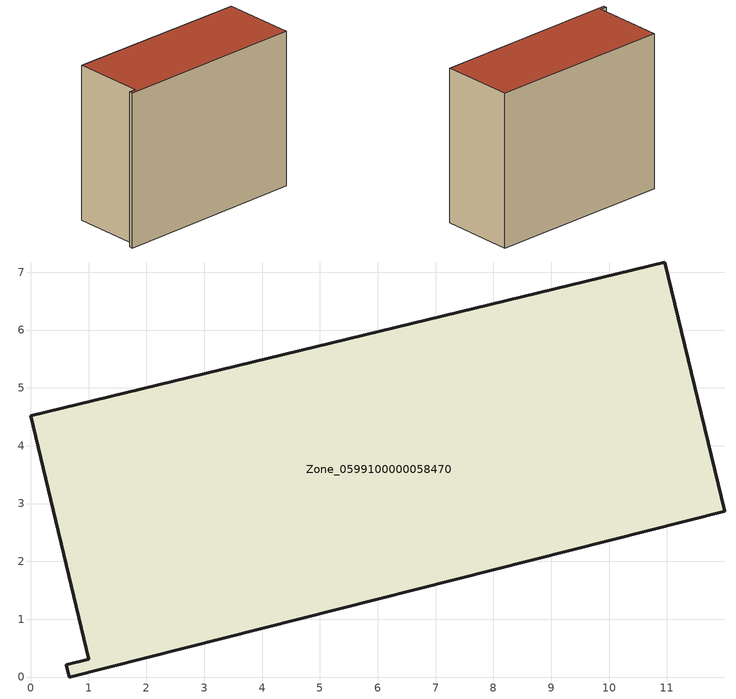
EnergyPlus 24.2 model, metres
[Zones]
Zone_0599100000058470
 floor ground (C_G): 12,2.87 0.67,0 0.61,0.21 1,0.31 0,4.51 10.96,7.18 z0
 wall outside (C_F): 0.67,0 12,2.87 10.96,7.18 0,4.51 1,0.31 0.61,0.21 0.67,0 z0:9.39
 roof outside (C_R): 0.61,0.21 0.67,0 12,2.87 10.96,7.18 0,4.51 1,0.31 z9.39
[BUILDING]
Pand.0599100000058470: North Axis=0; Terrain=City; Loads Convergence Tolerance Value=0.04; Temperature Convergence Tolerance Value=0.4; Solar Distribution=FullExterior; Maximum Number of Warmup Days=25; Minimum Number of Warmup Days=1
[Site:Location]
Rotterdam.The.Hague.AP_ZH_NLD Design_Conditions: Latitude=51.96; Longitude=4.45; Time Zone=1; Elevation=-4.5
[SITE:GROUNDTEMPERATURE:BUILDINGSURFACE]
18, 18, 18, 18, 18, 18, 18, 18, 18, 18, 18, 18
[MATERIAL] Thermal Absorptance=0.9; Solar Absorptance=0.7; Visible Absorptance=0.7
Name | Roughness | Thickness | Conductivity | Density | Specific Heat
G.TI.1946 | MediumSmooth | 0.15 | 1 | 540 | 1210
F.TI.1946 | Rough | 0.3 | 0.857143 | 1920 | 840
R.TI.1946 | MediumRough | 0.2 | 0.1 | 1500 | 1000
[CONSTRUCTION]
C_G: G.TI.1946
C_F: F.TI.1946
C_R: R.TI.1946
[ZONE]
Zone_0599100000058470: Type=1; Multiplier=1; Ceiling Height=Autocalculate; Volume=Autocalculate; Floor Area=autocalculate; Part of Total Floor Area=Yes
[ZONEINFILTRATION:DESIGNFLOWRATE]
Infil_Zone_0599100000058470: Zone or ZoneList or Space or SpaceList=Zone_0599100000058470; Schedule=AlwaysOn; Design Flow Rate Calculation Method=Flow/Area; Flow Rate per Floor Area=0.003; Constant Term Coefficient=1; Temperature Term Coefficient=0; Velocity Term Coefficient=0; Velocity Squared Term Coefficient=0
[HVACTEMPLATE:ZONE:IDEALLOADSAIRSYSTEM]
Zone_0599100000058470: Maximum Heating Supply Air Temperature=50; Minimum Cooling Supply Air Temperature=13; Maximum Heating Supply Air Humidity Ratio=0.0156; Minimum Cooling Supply Air Humidity Ratio=0.0077; Heating Limit=NoLimit; Cooling Limit=NoLimit; Dehumidification Control Type=ConstantSensibleHeatRatio; Cooling Sensible Heat Ratio=0.7; Dehumidification Setpoint=60; Humidification Control Type=None; Humidification Setpoint=30; Outdoor Air Method=None; Outdoor Air Flow Rate per Person=0.00944; Outdoor Air Flow Rate per Zone Floor Area=0; Outdoor Air Flow Rate per Zone=0; Demand Controlled Ventilation Type=None; Outdoor Air Economizer Type=NoEconomizer; Heat Recovery Type=None; Sensible Heat Recovery Effectiveness=0.7; Latent Heat Recovery Effectiveness=0.65
[ZONECONTROL:THERMOSTAT]
ThermostatControl_Zone_0599100000058470: Zone or ZoneList=Zone_0599100000058470; Control Type Schedule=DualSetpointControlType; Control 1=Thermostat_Zone_0599100000058470; Temperature Difference Between Cutout And Setpoint=0
[THERMOSTATSETPOINT:DUALSETPOINT]
Thermostat_Zone_0599100000058470: Heating Setpoint Temperature Schedule=HeatingSetpoint_Zone_0599100000058470; Cooling Setpoint Temperature Schedule=CoolingSetpoint_Zone_0599100000058470
[SCHEDULE:COMPACT]
HeatingSetpoint_Zone_0599100000058470: Through: 12/31, For: AllDays, Until: 24:00, 21
CoolingSetpoint_Zone_0599100000058470: Through: 12/31, For: AllDays, Until: 24:00, 24
DualSetpointControlType: Through: 12/31, For: AllDays, Until: 24:00, 4
AlwaysOn: Through: 12/31, For: AllDays, Until: 24:00, 1
